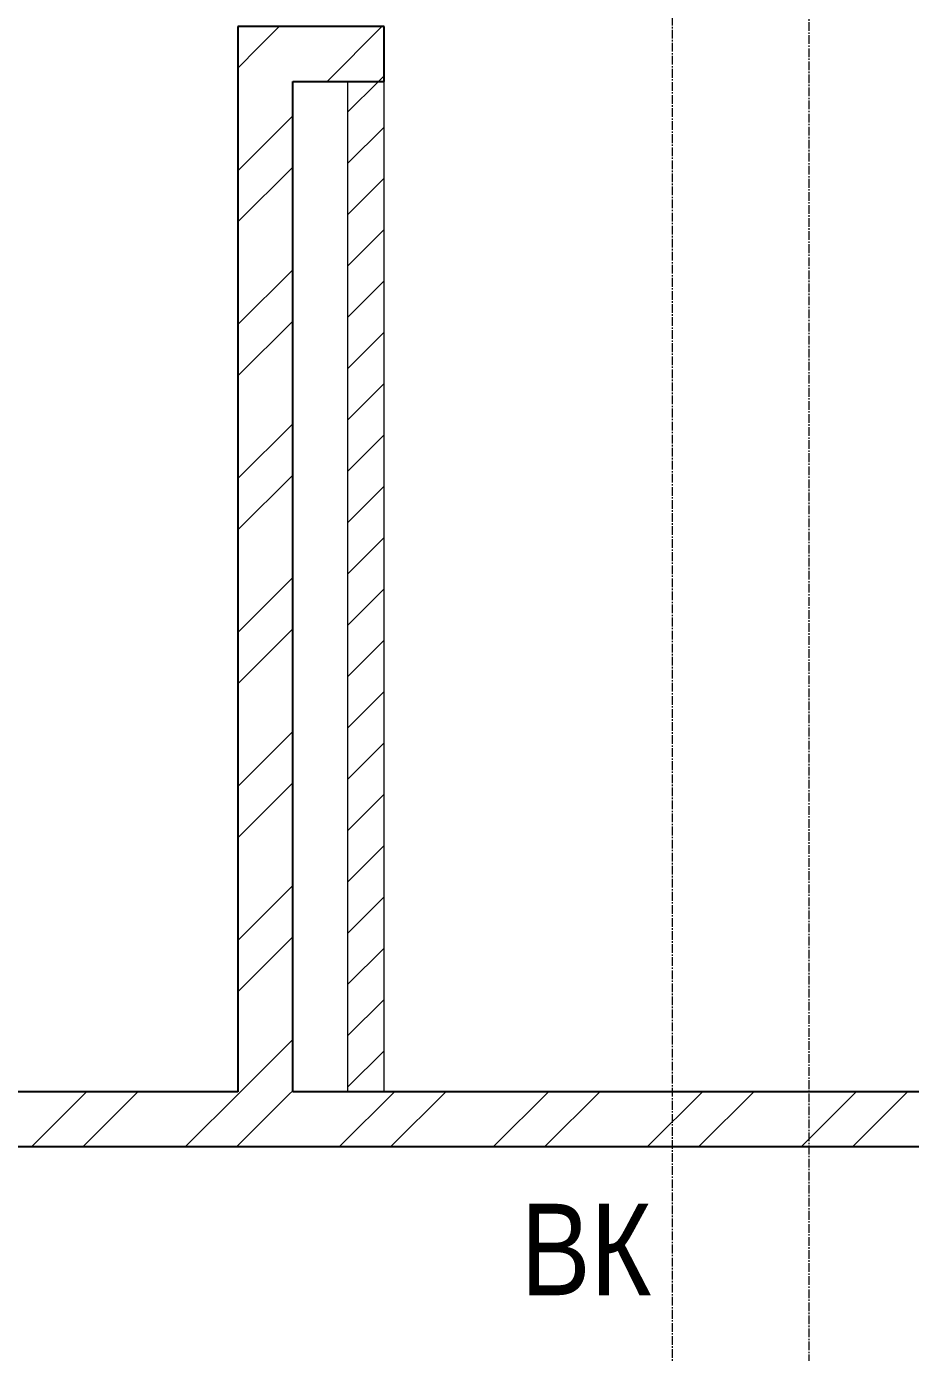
# Model space of a CAD drawing. Header units: millimetres. Extents: x -24360 to 609566, y -391049 to 148426.
# Drawn here: x 16588 to 18521, y 55549 to 58450 of the extents above; entities that cross this region are included whole.
import ezdxf

# ---------------------------------------------------------------- set-up
doc = ezdxf.new("R2010")
doc.units = ezdxf.units.MM
doc.linetypes.add('CENTER2', pattern=[28.575, 19.05, -3.175, 3.175, -3.175])
doc.layers.add('АР_Оси_РД_100', color=7, linetype='Continuous', lineweight=0, true_color=0x525252)
doc.layers.add('РД_Оси_100', color=7, linetype='Continuous', lineweight=0, true_color=0x525252)
for name, color, linetype, lineweight in [('АР_Стены кирпич', 32, 'Continuous', 25), ('АР_Стены ПЕНОблок', 52, 'Continuous', 20), ('АР_Штриховка', 8, 'Continuous', 0), ('ВК_Шахты', 5, 'Continuous', 9)]:
    doc.layers.add(name, color=color, linetype=linetype, lineweight=lineweight)
doc.styles.add('style1', font='ARIALN.TTF')

# ---------------------------------------------------------------- blocks, each defined once
blk = doc.blocks.new('СОШ_2200_АР_ОСИ_М100_28.05.24')
at = {"layer": 'АР_Оси_РД_100', "linetype": 'CENTER2'}
for points in [[(17850, 139938.679), (18000, 139538.679), (18000, -6194.092)], [(18300, -6196.31), (18300, 139538.679), (18450, 139938.679)]]:
    blk.add_lwpolyline(points, dxfattribs=at)

msp = doc.modelspace()

# ---------------------------------------------------------------- hatches: boundary and pattern name
at = {"layer": 'АР_Штриховка', "linetype": 'Continuous', "lineweight": 0, "true_color": 0x000000}
h = msp.add_hatch(dxfattribs=at)
h.set_pattern_fill('ANSI32', color=18, scale=25, style=0)
h.paths.add_polyline_path([(17050, 58450), (17170, 58330), (17370, 58330), (17370, 58450)], flags=0)
h = msp.add_hatch(dxfattribs=at)
h.set_pattern_fill('ANSI32', color=18, scale=25, angle=1.3e-14, style=0)
h.paths.add_polyline_path([(17050, 56120), (17130, 56090), (17170, 56120), (17170, 58330), (17050, 58450)], flags=0)
at = {"layer": 'АР_Штриховка', "linetype": 'Continuous', "lineweight": 0, "ltscale": 0.5, "true_color": 0x000000}
h = msp.add_hatch(dxfattribs=at)
h.set_pattern_fill('ANSI31', color=18, scale=25, angle=1.3e-14, style=0)
h.paths.add_polyline_path([(17290, 56120), (17370, 56120), (17370, 57440), (17290, 57440)], flags=0)
h.paths.add_polyline_path([(17290, 57440), (17370, 57440), (17370, 58330), (17290, 58330)], flags=0)
at = {"layer": 'АР_Штриховка', "linetype": 'Continuous', "lineweight": 0, "true_color": 0x000000}
h = msp.add_hatch(dxfattribs=at)
h.set_pattern_fill('ANSI32', color=18, scale=25, style=0)
h.paths.add_polyline_path([(15490, 56120), (15460, 56040), (15490, 56000), (17170, 56000), (17130, 56090), (17050, 56120)], flags=0)
h.paths.add_polyline_path([(17170, 56120), (17130, 56090), (17170, 56000), (20000, 56000), (20000, 56120)], flags=0)

# ---------------------------------------------------------------- linework, layer by layer
at = {"layer": 'АР_Стены кирпич', "color": 18, "linetype": 'Continuous', "lineweight": 25, "true_color": 0x000000}
for p, q in [((17370, 58450), (17050, 58450)), ((17050, 58450), (17050, 56120)), ((17370, 58330), (17370, 58450)), ((17170, 58330), (17370, 58330)), ((17170, 56120), (17170, 58330)), ((17050, 56120), (15490, 56120)), ((20000, 56120), (17170, 56120)), ((15490, 56000), (17170, 56000)), ((17170, 56000), (20000, 56000))]:
    msp.add_line(p, q, dxfattribs=at)
at = {"layer": 'АР_Стены ПЕНОблок', "color": 18, "linetype": 'Continuous', "lineweight": 20, "true_color": 0x000000}
for p, q in [((17370, 58330), (17290, 58330)), ((17290, 58330), (17290, 57440)), ((17370, 57440), (17370, 58330)), ((17290, 57440), (17290, 56120)), ((17370, 56120), (17370, 57440)), ((17290, 56120), (17370, 56120))]:
    msp.add_line(p, q, dxfattribs=at)

# ---------------------------------------------------------------- block references
at = {"layer": 'РД_Оси_100'}
msp.add_blockref('СОШ_2200_АР_ОСИ_М100_28.05.24', (0, 0), dxfattribs=at)

# ---------------------------------------------------------------- texts
at = {"layer": 'ВК_Шахты', "color": 18, "lineweight": 50, "true_color": 0x000000, "style": 'style1'}
msp.add_text('ВК', height=200, dxfattribs=at).set_placement((17668.781, 55674.795))

doc.saveas('drawing.dxf')
